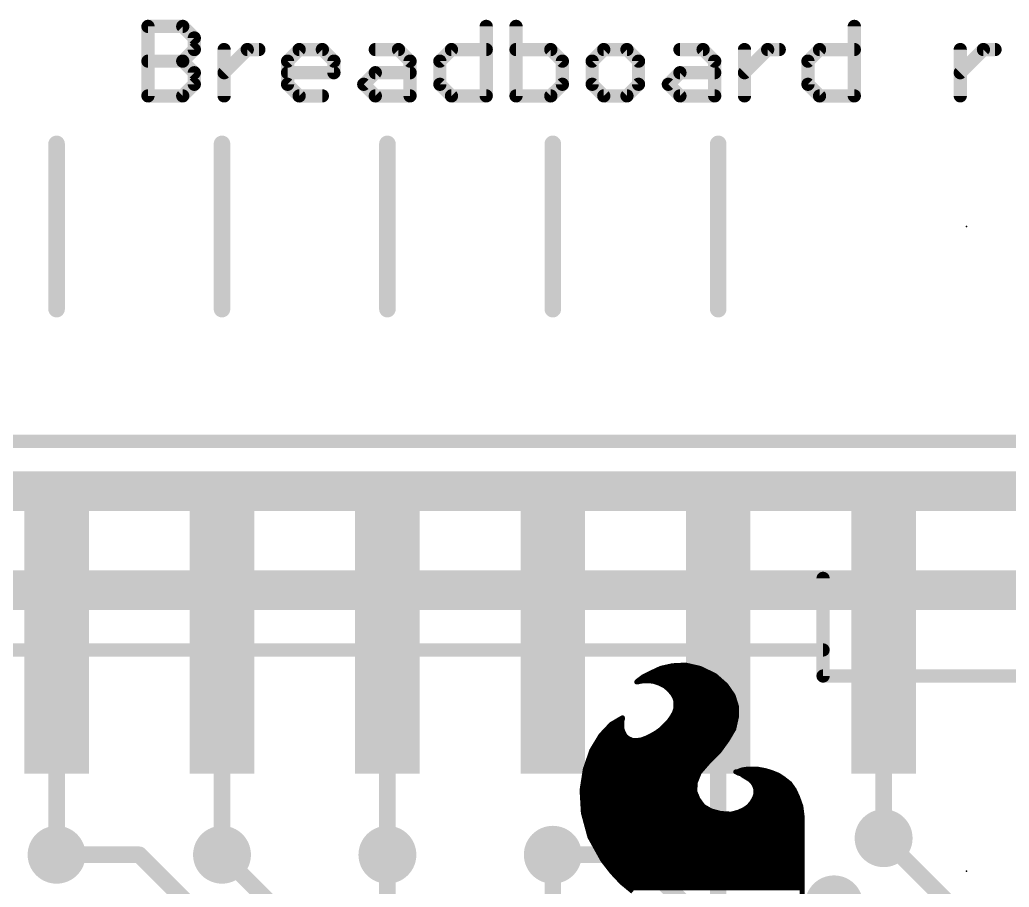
# Model space of a CAD drawing. Extents: x -1 to 106, y -18 to 72.
# Drawn here: x 26.1 to 41.3, y 58.68 to 72.01 of the extents above; entities that cross this region are included whole.
import ezdxf

# ---------------------------------------------------------------- set-up
doc = ezdxf.new("R2010")
doc.units = 0
for name, color, linetype in [('1', 12, 'CONTINUOUS'), ('16', 132, 'CONTINUOUS'), ('18', 110, 'CONTINUOUS'), ('20', 53, 'CONTINUOUS'), ('21', 41, 'CONTINUOUS'), ('22', 40, 'CONTINUOUS'), ('23', 53, 'CONTINUOUS'), ('51', 53, 'CONTINUOUS')]:
    doc.layers.add(name, color=color, linetype=linetype)

# ---------------------------------------------------------------- blocks, each defined once
blk = doc.blocks.new('RECT')
blk.add_solid([(-0.5, -0.5), (0.5, -0.5), (-0.5, 0.5), (0.5, 0.5)])
blk = doc.blocks.new('ROUNDV')
at = {"const_width": 0.5}
blk.add_lwpolyline([(0, -0.25, 1), (0, 0.25, 1), (0, -0.25)], format="xyb", dxfattribs=at)

msp = doc.modelspace()

# ---------------------------------------------------------------- linework, layer by layer
at = {"layer": '1'}
for points, const_width in [([(0, 65.532), (82.55, 65.532)], 0.2032), ([(26.67, 62.4967), (26.67, 59.182)], 0.254), ([(29.21, 62.4967), (29.21, 59.182)], 0.254), ([(31.75, 62.4967), (31.75, 59.182)], 0.254), ([(36.83, 62.4967), (36.83, 59.182)], 0.254), ([(39.37, 62.4967), (39.37, 59.436)], 0.254), ([(34.29, 55.3593), (34.29, 59.182)], 0.254)]:
    msp.add_lwpolyline(points, dxfattribs=dict(at, const_width=const_width))
at = {"layer": '1', "const_width": 0.127}
for points in [[(26.7335, 62.4967, 1), (26.6065, 62.4967)], [(29.2735, 62.4967, 1), (29.1465, 62.4967)], [(31.8135, 62.4967, 1), (31.6865, 62.4967)], [(36.8935, 62.4967, 1), (36.7665, 62.4967)], [(39.4335, 62.4967, 1), (39.3065, 62.4967)], [(39.3065, 59.436, 1), (39.4335, 59.436)], [(34.3535, 59.182, 1), (34.2265, 59.182)], [(26.6065, 59.182, 1), (26.7335, 59.182)], [(29.1465, 59.182, 1), (29.2735, 59.182)], [(31.6865, 59.182, 1), (31.8135, 59.182)], [(36.7665, 59.182, 1), (36.8935, 59.182)]]:
    msp.add_lwpolyline(points, format="xyb", dxfattribs=at)
at = {"layer": '16'}
for points, const_width in [([(82.55, 65.532), (0, 65.532)], 0.2032), ([(66.294, 64.77), (6.096, 64.77)], 0.6096), ([(44.45, 63.246), (9.017, 63.246)], 0.6096), ([(39.37, 59.436), (40.894, 57.912)], 0.254), ([(26.67, 59.182), (27.94, 59.182)], 0.254), ([(27.94, 59.182), (30.734, 56.388)], 0.254), ([(29.21, 59.182), (31.242, 57.15)], 0.254), ([(31.75, 59.182), (31.75, 52.07)], 0.254), ([(34.29, 59.182), (35.56, 59.182)], 0.254), ([(35.56, 59.182), (36.322, 58.42)], 0.254), ([(36.83, 59.182), (36.83, 51.054)], 0.254)]:
    msp.add_lwpolyline(points, dxfattribs=dict(at, const_width=const_width))
at = {"layer": '16', "const_width": 0.127}
for points in [[(39.4149, 59.4809, 1), (39.3251, 59.3911)], [(26.67, 59.2455, 1), (26.67, 59.1185)], [(27.9849, 59.2269, 1), (27.8951, 59.1371)], [(27.94, 59.1185, 1), (27.94, 59.2455)], [(29.2549, 59.2269, 1), (29.1651, 59.1371)], [(31.8135, 59.182, 1), (31.6865, 59.182)], [(34.29, 59.2455, 1), (34.29, 59.1185)], [(35.6049, 59.2269, 1), (35.5151, 59.1371)], [(35.56, 59.1185, 1), (35.56, 59.2455)], [(36.8935, 59.182, 1), (36.7665, 59.182)]]:
    msp.add_lwpolyline(points, format="xyb", dxfattribs=at)
at = {"layer": '20', "const_width": 0.2032}
msp.add_lwpolyline([(81.1132, 65.532), (1.4368, 65.532)], dxfattribs=at)
at = {"layer": '21', "const_width": 0.2032}
for points in [[(11.49, 63.428), (69.79, 63.428)], [(38.44, 61.928), (38.44, 63.428)], [(42.84, 61.928), (38.44, 61.928)]]:
    msp.add_lwpolyline(points, dxfattribs=at)
at = {"layer": '21', "const_width": 0.1016}
for points in [[(38.4908, 63.428, 1), (38.3892, 63.428)], [(38.44, 61.9788, 1), (38.44, 61.8772)], [(38.3892, 61.928, 1), (38.4908, 61.928)]]:
    msp.add_lwpolyline(points, format="xyb", dxfattribs=at)
at = {"layer": '22', "const_width": 0.0762}
for points in [[(35.679, 61.916), (35.799, 61.976)], [(35.799, 61.976), (35.949, 62.046)], [(35.9079, 62.0268), (36.5891, 62.0268)], [(35.949, 62.046), (36.129, 62.086)], [(36.129, 62.086), (36.329, 62.096)], [(36.329, 62.096), (36.549, 62.046)], [(36.549, 62.046), (36.779, 61.936)], [(35.579, 61.836), (35.599, 61.856)], [(35.589, 61.836), (35.579, 61.836)], [(35.629, 61.846), (35.589, 61.836)], [(35.599, 61.856), (35.679, 61.916)], [(35.6235, 61.8744), (36.8488, 61.8744)], [(35.689, 61.856), (35.629, 61.846)], [(35.759, 61.856), (35.689, 61.856)], [(35.7482, 61.9506), (36.7485, 61.9506)], [(35.839, 61.846), (35.759, 61.856)], [(35.929, 61.816), (35.839, 61.846)], [(36.009, 61.776), (35.929, 61.816)], [(36.779, 61.936), (36.949, 61.786)], [(35.9646, 61.7982), (36.9352, 61.7982)], [(36.079, 61.716), (36.009, 61.776)], [(36.072, 61.722), (36.993, 61.722)], [(36.129, 61.656), (36.079, 61.716)], [(36.159, 61.606), (36.129, 61.656)], [(36.949, 61.786), (37.059, 61.626)], [(36.1351, 61.6458), (37.0454, 61.6458)], [(36.179, 61.546), (36.159, 61.606)], [(36.1711, 61.5696), (37.0766, 61.5696)], [(36.179, 61.426), (36.179, 61.546)], [(37.059, 61.626), (37.109, 61.466)], [(36.119, 61.296), (36.159, 61.366)], [(36.159, 61.366), (36.179, 61.426)], [(36.1761, 61.4172), (37.109, 61.4172)], [(36.179, 61.4934), (37.1004, 61.4934)], [(37.109, 61.466), (37.109, 61.296)], [(35.189, 61.186), (35.359, 61.286)], [(35.323, 61.2648), (35.3586, 61.2648)], [(35.359, 61.266), (35.349, 61.236)], [(35.349, 61.236), (35.349, 61.126)], [(35.359, 61.286), (35.359, 61.266)], [(36.009, 61.166), (36.069, 61.226)], [(36.069, 61.226), (36.119, 61.296)], [(36.0967, 61.2648), (37.1021, 61.2648)], [(36.1447, 61.341), (37.109, 61.341)], [(37.109, 61.296), (37.069, 61.116)], [(35.029, 61.016), (35.189, 61.186)], [(35.1197, 61.1124), (35.3535, 61.1124)], [(35.1934, 61.1886), (35.349, 61.1886)], [(35.349, 61.126), (35.369, 61.066)], [(35.369, 61.066), (35.399, 61.006)], [(35.809, 61.016), (35.879, 61.056)], [(35.879, 61.056), (35.949, 61.106)], [(35.949, 61.106), (36.009, 61.166)], [(35.9554, 61.1124), (37.0669, 61.1124)], [(36.0316, 61.1886), (37.0851, 61.1886)], [(37.069, 61.116), (36.969, 60.946)], [(34.889, 60.786), (35.029, 61.016)], [(34.9949, 60.96), (35.463, 60.96)], [(35.048, 61.0362), (35.3839, 61.0362)], [(35.399, 61.006), (35.449, 60.966)], [(35.449, 60.966), (35.519, 60.936)], [(35.519, 60.936), (35.579, 60.936)], [(35.579, 60.936), (35.649, 60.946)], [(35.649, 60.946), (35.729, 60.976)], [(35.6863, 60.96), (36.9772, 60.96)], [(35.729, 60.976), (35.809, 61.016)], [(35.8443, 61.0362), (37.0221, 61.0362)], [(36.969, 60.946), (36.839, 60.766)], [(34.789, 60.496), (34.889, 60.786)], [(34.9021, 60.8076), (36.869, 60.8076)], [(34.9485, 60.8838), (36.9241, 60.8838)], [(36.839, 60.766), (36.669, 60.596)], [(34.8439, 60.6552), (36.7282, 60.6552)], [(34.8702, 60.7314), (36.8044, 60.7314)], [(36.669, 60.596), (36.539, 60.446)], [(34.739, 60.176), (34.789, 60.496)], [(34.7913, 60.5028), (36.5882, 60.5028)], [(34.8176, 60.579), (36.6543, 60.579)], [(36.539, 60.446), (36.479, 60.296)], [(37.109, 60.456), (37.099, 60.456)], [(37.099, 60.456), (37.119, 60.456)], [(37.139, 60.436), (37.109, 60.456)], [(37.119, 60.456), (37.149, 60.466)], [(37.179, 60.426), (37.139, 60.436)], [(37.149, 60.466), (37.199, 60.486)], [(37.199, 60.486), (37.269, 60.496)], [(37.269, 60.496), (37.439, 60.496)], [(37.439, 60.496), (37.549, 60.476)], [(37.549, 60.476), (37.649, 60.446)], [(37.649, 60.446), (37.749, 60.406)], [(34.7662, 60.3504), (36.5008, 60.3504)], [(34.7782, 60.4266), (36.5312, 60.4266)], [(36.479, 60.296), (36.469, 60.156)], [(37.1766, 60.4266), (37.6975, 60.4266)], [(37.219, 60.396), (37.179, 60.426)], [(37.269, 60.366), (37.219, 60.396)], [(37.319, 60.336), (37.269, 60.366)], [(37.295, 60.3504), (37.8324, 60.3504)], [(37.359, 60.296), (37.319, 60.336)], [(37.389, 60.246), (37.359, 60.296)], [(37.749, 60.406), (37.839, 60.346)], [(37.839, 60.346), (37.929, 60.276)], [(34.759, 59.826), (34.739, 60.176)], [(34.7424, 60.198), (36.472, 60.198)], [(34.7543, 60.2742), (36.4774, 60.2742)], [(36.469, 60.156), (36.519, 60.036)], [(37.3721, 60.2742), (37.9303, 60.2742)], [(37.409, 60.186), (37.389, 60.246)], [(37.405, 60.198), (37.9836, 60.198)], [(37.409, 60.116), (37.409, 60.186)], [(37.929, 60.276), (37.999, 60.176)], [(37.999, 60.176), (38.049, 60.066)], [(34.7421, 60.1218), (36.4833, 60.1218)], [(34.7465, 60.0456), (36.515, 60.0456)], [(36.519, 60.036), (36.599, 59.926)], [(37.299, 59.926), (37.349, 59.986)], [(37.349, 59.986), (37.389, 60.056)], [(37.3831, 60.0456), (38.0563, 60.0456)], [(37.389, 60.056), (37.409, 60.116)], [(37.409, 60.1218), (38.0236, 60.1218)], [(38.049, 60.066), (38.099, 59.926)], [(34.7508, 59.9694), (36.5674, 59.9694)], [(34.7552, 59.8932), (36.6552, 59.8932)], [(34.859, 59.456), (34.759, 59.826)], [(36.599, 59.926), (36.719, 59.856)], [(36.719, 59.856), (36.869, 59.816)], [(37.029, 59.806), (37.139, 59.836)], [(37.139, 59.836), (37.229, 59.876)], [(37.229, 59.876), (37.299, 59.926)], [(37.2531, 59.8932), (38.1031, 59.8932)], [(37.3352, 59.9694), (38.0835, 59.9694)], [(38.099, 59.926), (38.119, 59.766)], [(34.7614, 59.817), (36.8653, 59.817)], [(34.782, 59.7408), (38.119, 59.7408)], [(36.869, 59.816), (37.029, 59.806)], [(37.0693, 59.817), (38.1126, 59.817)], [(38.119, 59.766), (38.119, 57.006)], [(34.8026, 59.6646), (38.119, 59.6646)], [(34.8232, 59.5884), (38.119, 59.5884)], [(34.8438, 59.5122), (38.119, 59.5122)], [(35.059, 59.096), (34.859, 59.456)], [(34.8701, 59.436), (38.119, 59.436)], [(34.9124, 59.3598), (38.119, 59.3598)], [(34.9548, 59.2836), (38.119, 59.2836)], [(34.9971, 59.2074), (38.119, 59.2074)], [(35.0394, 59.1312), (38.119, 59.1312)], [(35.199, 58.916), (35.059, 59.096)], [(35.0909, 59.055), (38.119, 59.055)], [(35.1502, 58.9788), (38.119, 58.9788)], [(35.349, 58.756), (35.199, 58.916)], [(35.2116, 58.9026), (38.119, 58.9026)], [(35.283, 58.8264), (38.119, 58.8264)], [(35.519, 58.616), (35.349, 58.756)], [(35.356, 58.7502), (38.119, 58.7502)], [(35.4486, 58.674), (38.119, 58.674)]]:
    msp.add_lwpolyline(points, dxfattribs=at)
at = {"layer": '22', "const_width": 0.0381}
for points in [[(35.7909, 61.9933, 1), (35.8071, 61.9587)], [(35.8075, 61.959, 1), (35.7905, 61.993)], [(35.9079, 62.0459, 1), (35.9079, 62.0078)], [(35.9449, 62.0646, 1), (35.9531, 62.0274)], [(35.9571, 62.0287, 1), (35.9409, 62.0633)], [(36.128, 62.105, 1), (36.13, 62.067)], [(36.1331, 62.0674, 1), (36.1249, 62.1046)], [(36.3332, 62.1146, 1), (36.3248, 62.0774)], [(36.33, 62.077, 1), (36.328, 62.115)], [(36.5572, 62.0632, 1), (36.5408, 62.0288)], [(36.5448, 62.0274, 1), (36.5532, 62.0646)], [(36.5891, 62.0078, 1), (36.5891, 62.0459)], [(35.579, 61.8551, 1), (35.579, 61.817)], [(35.5655, 61.8495, 1), (35.5925, 61.8225)], [(35.5844, 61.8545, 1), (35.5936, 61.8175)], [(35.5876, 61.8712, 1), (35.6104, 61.8408)], [(35.6125, 61.8425, 1), (35.5855, 61.8695)], [(35.589, 61.817, 1), (35.589, 61.8551)], [(35.6235, 61.8935, 1), (35.6235, 61.8554)], [(35.6259, 61.8648, 1), (35.6321, 61.8272)], [(35.6336, 61.8275, 1), (35.6244, 61.8645)], [(35.6705, 61.933, 1), (35.6875, 61.899)], [(35.6904, 61.9008, 1), (35.6676, 61.9312)], [(35.689, 61.8751, 1), (35.689, 61.837)], [(35.6921, 61.8372, 1), (35.6859, 61.8748)], [(35.7482, 61.9697, 1), (35.7482, 61.9316)], [(35.7614, 61.8749, 1), (35.7566, 61.8371)], [(35.759, 61.837, 1), (35.759, 61.8751)], [(35.845, 61.8641, 1), (35.833, 61.8279)], [(35.8366, 61.8271, 1), (35.8414, 61.8649)], [(35.9375, 61.833, 1), (35.9205, 61.799)], [(35.923, 61.7979, 1), (35.935, 61.8341)], [(36.7485, 61.9316, 1), (36.7485, 61.9697)], [(36.7916, 61.9503, 1), (36.7664, 61.9217)], [(36.7708, 61.9188, 1), (36.7872, 61.9532)], [(36.8488, 61.8554, 1), (36.8488, 61.8935)], [(35.9646, 61.8173, 1), (35.9646, 61.7792)], [(36.0214, 61.7905, 1), (35.9966, 61.7615)], [(36.0005, 61.759, 1), (36.0175, 61.793)], [(36.072, 61.7411, 1), (36.072, 61.703)], [(36.0936, 61.7282, 1), (36.0644, 61.7038)], [(36.0666, 61.7015, 1), (36.0914, 61.7305)], [(36.1453, 61.6658, 1), (36.1127, 61.6462)], [(36.1144, 61.6438, 1), (36.1436, 61.6682)], [(36.9647, 61.7968, 1), (36.9333, 61.7752)], [(36.9352, 61.7792, 1), (36.9352, 61.8173)], [(36.9364, 61.7717, 1), (36.9616, 61.8003)], [(36.993, 61.703, 1), (36.993, 61.7411)], [(36.1351, 61.6649, 1), (36.1351, 61.6268)], [(36.1771, 61.612, 1), (36.1409, 61.6)], [(36.1427, 61.5962, 1), (36.1753, 61.6158)], [(36.1711, 61.5887, 1), (36.1711, 61.5506)], [(36.1981, 61.546, 1), (36.16, 61.546)], [(36.1609, 61.54, 1), (36.1971, 61.552)], [(37.0772, 61.6317, 1), (37.0408, 61.6203)], [(37.0433, 61.6152, 1), (37.0747, 61.6368)], [(37.0454, 61.6268, 1), (37.0454, 61.6649)], [(37.0766, 61.5506, 1), (37.0766, 61.5887)], [(36.1409, 61.372, 1), (36.1771, 61.36)], [(36.1755, 61.3565, 1), (36.1425, 61.3755)], [(36.1761, 61.4363, 1), (36.1761, 61.3982)], [(36.179, 61.5125, 1), (36.179, 61.4744)], [(36.16, 61.426, 1), (36.1981, 61.426)], [(36.1971, 61.42, 1), (36.1609, 61.432)], [(37.1281, 61.466, 1), (37.09, 61.466)], [(37.0908, 61.4603, 1), (37.1272, 61.4717)], [(37.1004, 61.4744, 1), (37.1004, 61.5125)], [(37.109, 61.3982, 1), (37.109, 61.4363)], [(35.323, 61.2839, 1), (35.323, 61.2458)], [(35.3681, 61.236, 1), (35.33, 61.236)], [(35.3309, 61.242, 1), (35.3671, 61.23)], [(35.3781, 61.286, 1), (35.34, 61.286)], [(35.34, 61.266, 1), (35.3781, 61.266)], [(35.3771, 61.26, 1), (35.3409, 61.272)], [(35.3687, 61.2696, 1), (35.3493, 61.3024)], [(35.3586, 61.2458, 1), (35.3586, 61.2839)], [(36.0535, 61.2371, 1), (36.0845, 61.2149)], [(36.0825, 61.2125, 1), (36.0555, 61.2395)], [(36.0967, 61.2839, 1), (36.0967, 61.2458)], [(36.1025, 61.3055, 1), (36.1355, 61.2865)], [(36.1345, 61.2849, 1), (36.1035, 61.3071)], [(36.1447, 61.3601, 1), (36.1447, 61.322)], [(37.09, 61.296, 1), (37.1281, 61.296)], [(37.1276, 61.2919, 1), (37.0904, 61.3001)], [(37.1021, 61.2458, 1), (37.1021, 61.2839)], [(37.109, 61.322, 1), (37.109, 61.3601)], [(35.1197, 61.1315, 1), (35.1197, 61.0934)], [(35.1793, 61.2024, 1), (35.1987, 61.1696)], [(35.1934, 61.2077, 1), (35.1934, 61.1696)], [(35.2029, 61.1729, 1), (35.1751, 61.1991)], [(35.3671, 61.132, 1), (35.3309, 61.12)], [(35.33, 61.126, 1), (35.3681, 61.126)], [(35.349, 61.1696, 1), (35.349, 61.2077)], [(35.386, 61.0745, 1), (35.352, 61.0575)], [(35.3509, 61.06, 1), (35.3871, 61.072)], [(35.3535, 61.0934, 1), (35.3535, 61.1315)], [(35.8679, 61.0715, 1), (35.8901, 61.0405)], [(35.8885, 61.0395, 1), (35.8695, 61.0725)], [(35.9355, 61.1195, 1), (35.9625, 61.0925)], [(35.9554, 61.1315, 1), (35.9554, 61.0934)], [(35.9601, 61.0905, 1), (35.9379, 61.1215)], [(35.9955, 61.1795, 1), (36.0225, 61.1525)], [(36.0225, 61.1525, 1), (35.9955, 61.1795)], [(36.0316, 61.2077, 1), (36.0316, 61.1696)], [(37.0504, 61.1201, 1), (37.0876, 61.1119)], [(37.0854, 61.1063, 1), (37.0526, 61.1257)], [(37.0669, 61.0934, 1), (37.0669, 61.1315)], [(37.0851, 61.1696, 1), (37.0851, 61.2077)], [(34.9949, 60.9791, 1), (34.9949, 60.941)], [(35.0151, 61.0291, 1), (35.0429, 61.0029)], [(35.0453, 61.0061, 1), (35.0127, 61.0259)], [(35.048, 61.0553, 1), (35.048, 61.0172)], [(35.4109, 61.0209, 1), (35.3871, 60.9911)], [(35.382, 60.9975, 1), (35.416, 61.0145)], [(35.3839, 61.0172, 1), (35.3839, 61.0553)], [(35.4565, 60.9835, 1), (35.4415, 60.9485)], [(35.4371, 60.9511, 1), (35.4609, 60.9809)], [(35.463, 60.941, 1), (35.463, 60.9791)], [(35.519, 60.955, 1), (35.519, 60.9169)], [(35.5115, 60.9185, 1), (35.5265, 60.9535)], [(35.5763, 60.9549, 1), (35.5817, 60.9171)], [(35.579, 60.9169, 1), (35.579, 60.955)], [(35.6423, 60.9638, 1), (35.6557, 60.9282)], [(35.6517, 60.9271, 1), (35.6463, 60.9649)], [(35.6863, 60.9791, 1), (35.6863, 60.941)], [(35.7205, 60.993, 1), (35.7375, 60.959)], [(35.7357, 60.9582, 1), (35.7223, 60.9938)], [(35.7995, 61.0325, 1), (35.8185, 60.9995)], [(35.8175, 60.999, 1), (35.8005, 61.033)], [(35.8443, 61.0553, 1), (35.8443, 61.0172)], [(36.9526, 60.9557, 1), (36.9854, 60.9363)], [(36.9844, 60.9348, 1), (36.9536, 60.9572)], [(36.9772, 60.941, 1), (36.9772, 60.9791)], [(37.0221, 61.0172, 1), (37.0221, 61.0553)], [(34.8727, 60.7959, 1), (34.9053, 60.7761)], [(34.907, 60.7798, 1), (34.871, 60.7922)], [(34.9021, 60.8267, 1), (34.9021, 60.7886)], [(34.9485, 60.9029, 1), (34.9485, 60.8648)], [(36.8236, 60.7772, 1), (36.8544, 60.7548)], [(36.8525, 60.7525, 1), (36.8255, 60.7795)], [(36.869, 60.7886, 1), (36.869, 60.8267)], [(36.9241, 60.8648, 1), (36.9241, 60.9029)], [(34.8439, 60.6743, 1), (34.8439, 60.6362)], [(34.8702, 60.7505, 1), (34.8702, 60.7124)], [(36.6555, 60.6095, 1), (36.6825, 60.5825)], [(36.6834, 60.5835, 1), (36.6546, 60.6085)], [(36.7282, 60.6362, 1), (36.7282, 60.6743)], [(36.8044, 60.7124, 1), (36.8044, 60.7505)], [(34.771, 60.5022, 1), (34.807, 60.4898)], [(34.8078, 60.4931, 1), (34.7702, 60.4989)], [(34.7913, 60.5219, 1), (34.7913, 60.4838)], [(34.8176, 60.5981, 1), (34.8176, 60.56)], [(36.5246, 60.4585, 1), (36.5534, 60.4335)], [(36.5567, 60.4389, 1), (36.5213, 60.4531)], [(36.5882, 60.4838, 1), (36.5882, 60.5219)], [(36.6543, 60.56, 1), (36.6543, 60.5981)], [(37.099, 60.4751, 1), (37.099, 60.437)], [(37.099, 60.4751, 1), (37.099, 60.437)], [(37.1196, 60.4719, 1), (37.0984, 60.4401)], [(37.113, 60.4741, 1), (37.125, 60.4379)], [(37.109, 60.437, 1), (37.109, 60.4751)], [(37.119, 60.437, 1), (37.119, 60.4751)], [(37.1436, 60.4545, 1), (37.1344, 60.4175)], [(37.1284, 60.4201, 1), (37.1496, 60.4519)], [(37.1419, 60.4837, 1), (37.1561, 60.4483)], [(37.155, 60.4479, 1), (37.143, 60.4841)], [(37.1963, 60.5049, 1), (37.2017, 60.4671)], [(37.2061, 60.4683, 1), (37.1919, 60.5037)], [(37.269, 60.5151, 1), (37.269, 60.477)], [(37.2717, 60.4771, 1), (37.2663, 60.5149)], [(37.4424, 60.5147, 1), (37.4356, 60.4773)], [(37.439, 60.477, 1), (37.439, 60.5151)], [(37.5545, 60.4942, 1), (37.5435, 60.4578)], [(37.5456, 60.4573, 1), (37.5524, 60.4947)], [(37.6561, 60.4637, 1), (37.6419, 60.4283)], [(37.6435, 60.4278, 1), (37.6545, 60.4642)], [(34.7662, 60.3695, 1), (34.7662, 60.3314)], [(34.7782, 60.4457, 1), (34.7782, 60.4076)], [(36.4613, 60.3031, 1), (36.4967, 60.2889)], [(36.498, 60.2946, 1), (36.46, 60.2974)], [(36.5008, 60.3314, 1), (36.5008, 60.3695)], [(36.5312, 60.4076, 1), (36.5312, 60.4457)], [(37.1766, 60.4457, 1), (37.1766, 60.4076)], [(37.1904, 60.4412, 1), (37.1676, 60.4108)], [(37.1744, 60.4075, 1), (37.1836, 60.4445)], [(37.2288, 60.4123, 1), (37.2092, 60.3797)], [(37.2076, 60.3808, 1), (37.2304, 60.4112)], [(37.2788, 60.3823, 1), (37.2592, 60.3497)], [(37.2592, 60.3497, 1), (37.2788, 60.3823)], [(37.295, 60.3695, 1), (37.295, 60.3314)], [(37.3325, 60.3495, 1), (37.3055, 60.3225)], [(37.3092, 60.3197, 1), (37.3288, 60.3523)], [(37.3753, 60.3058, 1), (37.3427, 60.2862)], [(37.3455, 60.2825, 1), (37.3725, 60.3095)], [(37.6975, 60.4076, 1), (37.6975, 60.4457)], [(37.7596, 60.4219, 1), (37.7384, 60.3901)], [(37.7419, 60.3883, 1), (37.7561, 60.4237)], [(37.8507, 60.361, 1), (37.8273, 60.331)], [(37.8284, 60.3301, 1), (37.8496, 60.3619)], [(37.8324, 60.3314, 1), (37.8324, 60.3695)], [(34.758, 60.1771, 1), (34.72, 60.1749)], [(34.7202, 60.1789, 1), (34.7578, 60.1731)], [(34.7424, 60.2171, 1), (34.7424, 60.179)], [(34.7543, 60.2933, 1), (34.7543, 60.2552)], [(36.4866, 60.1633, 1), (36.4514, 60.1487)], [(36.45, 60.1574, 1), (36.488, 60.1546)], [(36.472, 60.179, 1), (36.472, 60.2171)], [(36.4774, 60.2552, 1), (36.4774, 60.2933)], [(37.3721, 60.2933, 1), (37.3721, 60.2552)], [(37.4071, 60.252, 1), (37.3709, 60.24)], [(37.3727, 60.2362, 1), (37.4053, 60.2558)], [(37.405, 60.2171, 1), (37.405, 60.179)], [(37.428, 60.186, 1), (37.3899, 60.186)], [(37.3909, 60.18, 1), (37.4271, 60.192)], [(37.9446, 60.2869, 1), (37.9134, 60.2651)], [(37.9173, 60.261, 1), (37.9407, 60.291)], [(37.9303, 60.2552, 1), (37.9303, 60.2933)], [(38.0163, 60.1839, 1), (37.9817, 60.1681)], [(37.9834, 60.1651, 1), (38.0146, 60.1869)], [(37.9836, 60.179, 1), (37.9836, 60.2171)], [(34.7421, 60.1409, 1), (34.7421, 60.1028)], [(34.7465, 60.0647, 1), (34.7465, 60.0266)], [(36.4833, 60.1028, 1), (36.4833, 60.1409)], [(36.5344, 60.0472, 1), (36.5036, 60.0248)], [(36.5014, 60.0287, 1), (36.5366, 60.0433)], [(36.515, 60.0266, 1), (36.515, 60.0647)], [(37.3325, 59.9955, 1), (37.3655, 59.9765)], [(37.3636, 59.9738, 1), (37.3344, 59.9982)], [(37.3831, 60.0647, 1), (37.3831, 60.0266)], [(37.3709, 60.062, 1), (37.4071, 60.05)], [(37.4055, 60.0465, 1), (37.3725, 60.0655)], [(37.3899, 60.116, 1), (37.428, 60.116)], [(37.409, 60.1409, 1), (37.409, 60.1028)], [(37.4271, 60.11, 1), (37.3909, 60.122)], [(38.0236, 60.1028, 1), (38.0236, 60.1409)], [(38.0669, 60.0724, 1), (38.0311, 60.0596)], [(38.0317, 60.0581, 1), (38.0663, 60.0739)], [(38.0563, 60.0266, 1), (38.0563, 60.0647)], [(34.7508, 59.9885, 1), (34.7508, 59.9504)], [(34.7552, 59.9123, 1), (34.7552, 59.8742)], [(34.7774, 59.831, 1), (34.7406, 59.821)], [(36.5674, 59.9504, 1), (36.5674, 59.9885)], [(36.6086, 59.9425, 1), (36.5894, 59.9095)], [(36.5836, 59.9148, 1), (36.6144, 59.9372)], [(36.6552, 59.8742, 1), (36.6552, 59.9123)], [(36.7239, 59.8744, 1), (36.7141, 59.8376)], [(36.7094, 59.8395, 1), (36.7286, 59.8725)], [(37.1313, 59.8534, 1), (37.1467, 59.8186)], [(37.144, 59.8176, 1), (37.134, 59.8544)], [(37.2179, 59.8915, 1), (37.2401, 59.8605)], [(37.2367, 59.8586, 1), (37.2213, 59.8934)], [(37.2531, 59.9123, 1), (37.2531, 59.8742)], [(37.2844, 59.9382, 1), (37.3136, 59.9138)], [(37.3101, 59.9105, 1), (37.2879, 59.9415)], [(37.3352, 59.9885, 1), (37.3352, 59.9504)], [(38.1179, 59.9284, 1), (38.0801, 59.9236)], [(38.0811, 59.9196, 1), (38.1169, 59.9324)], [(38.0835, 59.9504, 1), (38.0835, 59.9885)], [(38.1031, 59.8742, 1), (38.1031, 59.9123)], [(34.74, 59.8249, 1), (34.778, 59.8271)], [(34.7614, 59.8361, 1), (34.7614, 59.798)], [(34.782, 59.7599, 1), (34.782, 59.7218)], [(36.8702, 59.835, 1), (36.8678, 59.797)], [(36.8641, 59.7976, 1), (36.8739, 59.8344)], [(36.8653, 59.798, 1), (36.8653, 59.8361)], [(37.024, 59.8244, 1), (37.034, 59.7876)], [(37.0278, 59.787, 1), (37.0302, 59.825)], [(37.0693, 59.8361, 1), (37.0693, 59.798)], [(38.138, 59.766, 1), (38.0999, 59.766)], [(38.1001, 59.7636, 1), (38.1379, 59.7684)], [(38.1126, 59.798, 1), (38.1126, 59.8361)], [(38.119, 59.7218, 1), (38.119, 59.7599)], [(34.8026, 59.6837, 1), (34.8026, 59.6456)], [(34.8232, 59.6075, 1), (34.8232, 59.5694)], [(38.119, 59.6456, 1), (38.119, 59.6837)], [(38.119, 59.5694, 1), (38.119, 59.6075)], [(34.8438, 59.5313, 1), (34.8438, 59.4931)], [(34.8757, 59.4653, 1), (34.8423, 59.4467)], [(34.8406, 59.451, 1), (34.8774, 59.461)], [(34.8701, 59.455, 1), (34.8701, 59.4169)], [(38.119, 59.4931, 1), (38.119, 59.5313)], [(38.119, 59.4169, 1), (38.119, 59.455)], [(34.9124, 59.3788, 1), (34.9124, 59.3407)], [(34.9548, 59.3026, 1), (34.9548, 59.2645)], [(38.119, 59.3407, 1), (38.119, 59.3788)], [(38.119, 59.2645, 1), (38.119, 59.3026)], [(34.9971, 59.2264, 1), (34.9971, 59.1883)], [(35.0394, 59.1502, 1), (35.0394, 59.1121)], [(35.074, 59.1077, 1), (35.044, 59.0843)], [(35.0423, 59.0867, 1), (35.0757, 59.1053)], [(38.119, 59.1883, 1), (38.119, 59.2264)], [(38.119, 59.1121, 1), (38.119, 59.1502)], [(35.0909, 59.074, 1), (35.0909, 59.0359)], [(35.1502, 58.9978, 1), (35.1502, 58.9597)], [(35.2129, 58.929, 1), (35.1851, 58.903)], [(38.119, 59.0359, 1), (38.119, 59.074)], [(38.119, 58.9597, 1), (38.119, 58.9978)], [(35.184, 58.9043, 1), (35.214, 58.9277)], [(35.2116, 58.9216, 1), (35.2116, 58.8835)], [(35.283, 58.8454, 1), (35.283, 58.8073)], [(38.119, 58.8835, 1), (38.119, 58.9216)], [(38.119, 58.8073, 1), (38.119, 58.8454)], [(35.3611, 58.7707, 1), (35.3369, 58.7413)], [(35.3351, 58.743, 1), (35.3629, 58.769)], [(35.356, 58.7692, 1), (35.356, 58.7311)], [(35.4486, 58.693, 1), (35.4486, 58.6549)], [(38.119, 58.7311, 1), (38.119, 58.7692)], [(38.119, 58.6549, 1), (38.119, 58.693)]]:
    msp.add_lwpolyline(points, format="xyb", dxfattribs=at)
at = {"layer": '23'}
for p in [(40.64, 68.834), (40.64, 58.928)]:
    msp.add_point(p, dxfattribs=at)
at = {"layer": '51'}
for points, const_width in [([(28.0731, 70.8406), (28.0731, 71.9083)], 0.2032), ([(28.0731, 71.9083), (28.607, 71.9083)], 0.2032), ([(28.607, 71.9083), (28.7849, 71.7304)], 0.2032), ([(33.2676, 71.9083), (33.2676, 70.8406)], 0.2032), ([(33.7252, 71.9083), (33.7252, 70.8406)], 0.2032), ([(38.9197, 71.9083), (38.9197, 70.8406)], 0.2032), ([(28.7849, 71.7304), (28.7849, 71.5524)], 0.2032), ([(28.7849, 71.5524), (28.607, 71.3745)], 0.2032), ([(29.2425, 70.8406), (29.2425, 71.5524)], 0.2032), ([(29.2425, 71.1965), (29.5984, 71.5524)], 0.2032), ([(29.5984, 71.5524), (29.7764, 71.5524)], 0.2032), ([(30.217, 71.3745), (30.395, 71.5524)], 0.2032), ([(30.395, 71.5524), (30.7509, 71.5524)], 0.2032), ([(30.7509, 71.5524), (30.9288, 71.3745)], 0.2032), ([(31.5643, 71.5524), (31.9203, 71.5524)], 0.2032), ([(31.9203, 71.5524), (32.0982, 71.3745)], 0.2032), ([(32.5558, 71.3745), (32.7337, 71.5524)], 0.2032), ([(32.7337, 71.5524), (33.2676, 71.5524)], 0.2032), ([(34.259, 71.5524), (33.7252, 71.5524)], 0.2032), ([(34.437, 71.3745), (34.259, 71.5524)], 0.2032), ([(35.0725, 71.5524), (34.8946, 71.3745)], 0.2032), ([(35.4284, 71.5524), (35.0725, 71.5524)], 0.2032), ([(35.6064, 71.3745), (35.4284, 71.5524)], 0.2032), ([(36.2419, 71.5524), (36.5978, 71.5524)], 0.2032), ([(36.5978, 71.5524), (36.7758, 71.3745)], 0.2032), ([(37.2334, 70.8406), (37.2334, 71.5524)], 0.2032), ([(37.2334, 71.1965), (37.5893, 71.5524)], 0.2032), ([(37.5893, 71.5524), (37.7672, 71.5524)], 0.2032), ([(38.2079, 71.3745), (38.3858, 71.5524)], 0.2032), ([(38.3858, 71.5524), (38.9197, 71.5524)], 0.2032), ([(40.5467, 70.8406), (40.5467, 71.5524)], 0.2032), ([(40.5467, 71.1965), (40.9026, 71.5524)], 0.2032), ([(40.9026, 71.5524), (41.0805, 71.5524)], 0.2032), ([(28.0731, 71.3745), (28.607, 71.3745)], 0.2032), ([(28.607, 71.3745), (28.7849, 71.1965)], 0.2032), ([(30.217, 71.0186), (30.217, 71.3745)], 0.2032), ([(30.9288, 71.3745), (30.9288, 71.1965)], 0.2032), ([(32.0982, 71.3745), (32.0982, 70.8406)], 0.2032), ([(32.5558, 71.0186), (32.5558, 71.3745)], 0.2032), ([(34.437, 71.0186), (34.437, 71.3745)], 0.2032), ([(34.8946, 71.3745), (34.8946, 71.0186)], 0.2032), ([(35.6064, 71.0186), (35.6064, 71.3745)], 0.2032), ([(36.7758, 71.3745), (36.7758, 70.8406)], 0.2032), ([(38.2079, 71.0186), (38.2079, 71.3745)], 0.2032), ([(28.7849, 71.1965), (28.7849, 71.0186)], 0.2032), ([(30.9288, 71.1965), (30.217, 71.1965)], 0.2032), ([(31.3864, 71.0186), (31.5643, 71.1965)], 0.2032), ([(31.5643, 71.1965), (32.0982, 71.1965)], 0.2032), ([(36.064, 71.0186), (36.2419, 71.1965)], 0.2032), ([(36.2419, 71.1965), (36.7758, 71.1965)], 0.2032), ([(28.7849, 71.0186), (28.607, 70.8406)], 0.2032), ([(30.395, 70.8406), (30.217, 71.0186)], 0.2032), ([(31.5643, 70.8406), (31.3864, 71.0186)], 0.2032), ([(32.7337, 70.8406), (32.5558, 71.0186)], 0.2032), ([(34.259, 70.8406), (34.437, 71.0186)], 0.2032), ([(34.8946, 71.0186), (35.0725, 70.8406)], 0.2032), ([(35.4284, 70.8406), (35.6064, 71.0186)], 0.2032), ([(36.2419, 70.8406), (36.064, 71.0186)], 0.2032), ([(38.3858, 70.8406), (38.2079, 71.0186)], 0.2032), ([(28.607, 70.8406), (28.0731, 70.8406)], 0.2032), ([(30.7509, 70.8406), (30.395, 70.8406)], 0.2032), ([(32.0982, 70.8406), (31.5643, 70.8406)], 0.2032), ([(33.2676, 70.8406), (32.7337, 70.8406)], 0.2032), ([(33.7252, 70.8406), (34.259, 70.8406)], 0.2032), ([(35.0725, 70.8406), (35.4284, 70.8406)], 0.2032), ([(36.7758, 70.8406), (36.2419, 70.8406)], 0.2032), ([(38.9197, 70.8406), (38.3858, 70.8406)], 0.2032), ([(26.67, 70.104), (26.67, 67.564)], 0.254), ([(29.21, 70.104), (29.21, 67.564)], 0.254), ([(31.75, 70.104), (31.75, 67.564)], 0.254), ([(34.29, 70.104), (34.29, 67.564)], 0.254), ([(36.83, 70.104), (36.83, 67.564)], 0.254), ([(12.59, 62.328), (38.44, 62.328)], 0.2032)]:
    msp.add_lwpolyline(points, dxfattribs=dict(at, const_width=const_width))
for points, const_width in [([(28.1239, 71.9083, 1), (28.0223, 71.9083)], 0.1016), ([(28.0731, 71.9591, 1), (28.0731, 71.8575)], 0.1016), ([(28.6429, 71.9442, 1), (28.571, 71.8724)], 0.1016), ([(28.607, 71.8575, 1), (28.607, 71.9591)], 0.1016), ([(33.3184, 71.9083, 1), (33.2168, 71.9083)], 0.1016), ([(33.776, 71.9083, 1), (33.6744, 71.9083)], 0.1016), ([(38.9705, 71.9083, 1), (38.8689, 71.9083)], 0.1016), ([(28.8357, 71.7304, 1), (28.7341, 71.7304)], 0.1016), ([(28.749, 71.6944, 1), (28.8208, 71.7663)], 0.1016), ([(28.7341, 71.5524, 1), (28.8357, 71.5524)], 0.1016), ([(28.8208, 71.5165, 1), (28.749, 71.5883)], 0.1016), ([(29.2933, 71.5524, 1), (29.1917, 71.5524)], 0.1016), ([(29.5984, 71.6032, 1), (29.5984, 71.5016)], 0.1016), ([(29.6343, 71.5165, 1), (29.5625, 71.5883)], 0.1016), ([(29.7764, 71.5016, 1), (29.7764, 71.6032)], 0.1016), ([(30.395, 71.6032, 1), (30.395, 71.5016)], 0.1016), ([(30.4309, 71.5165, 1), (30.359, 71.5883)], 0.1016), ([(30.7868, 71.5883, 1), (30.7149, 71.5165)], 0.1016), ([(30.7509, 71.5016, 1), (30.7509, 71.6032)], 0.1016), ([(31.5643, 71.6032, 1), (31.5643, 71.5016)], 0.1016), ([(31.9562, 71.5883, 1), (31.8843, 71.5165)], 0.1016), ([(31.9203, 71.5016, 1), (31.9203, 71.6032)], 0.1016), ([(32.7337, 71.6032, 1), (32.7337, 71.5016)], 0.1016), ([(32.7697, 71.5165, 1), (32.6978, 71.5883)], 0.1016), ([(33.2676, 71.5016, 1), (33.2676, 71.6032)], 0.1016), ([(33.7252, 71.6032, 1), (33.7252, 71.5016)], 0.1016), ([(34.295, 71.5883, 1), (34.2231, 71.5165)], 0.1016), ([(34.259, 71.5016, 1), (34.259, 71.6032)], 0.1016), ([(35.0725, 71.6032, 1), (35.0725, 71.5016)], 0.1016), ([(35.1085, 71.5165, 1), (35.0366, 71.5883)], 0.1016), ([(35.4644, 71.5883, 1), (35.3925, 71.5165)], 0.1016), ([(35.4284, 71.5016, 1), (35.4284, 71.6032)], 0.1016), ([(36.2419, 71.6032, 1), (36.2419, 71.5016)], 0.1016), ([(36.6338, 71.5883, 1), (36.5619, 71.5165)], 0.1016), ([(36.5978, 71.5016, 1), (36.5978, 71.6032)], 0.1016), ([(37.2842, 71.5524, 1), (37.1826, 71.5524)], 0.1016), ([(37.5893, 71.6032, 1), (37.5893, 71.5016)], 0.1016), ([(37.6252, 71.5165, 1), (37.5534, 71.5883)], 0.1016), ([(37.7672, 71.5016, 1), (37.7672, 71.6032)], 0.1016), ([(38.3858, 71.6032, 1), (38.3858, 71.5016)], 0.1016), ([(38.4217, 71.5165, 1), (38.3499, 71.5883)], 0.1016), ([(38.9197, 71.5016, 1), (38.9197, 71.6032)], 0.1016), ([(40.5975, 71.5524, 1), (40.4959, 71.5524)], 0.1016), ([(40.9026, 71.6032, 1), (40.9026, 71.5016)], 0.1016), ([(40.9385, 71.5165, 1), (40.8667, 71.5883)], 0.1016), ([(41.0805, 71.5016, 1), (41.0805, 71.6032)], 0.1016), ([(28.0731, 71.4253, 1), (28.0731, 71.3237)], 0.1016), ([(28.6429, 71.4104, 1), (28.571, 71.3385)], 0.1016), ([(28.571, 71.4104, 1), (28.6429, 71.3385)], 0.1016), ([(28.607, 71.3237, 1), (28.607, 71.4253)], 0.1016), ([(30.2678, 71.3745, 1), (30.1662, 71.3745)], 0.1016), ([(30.1811, 71.4104, 1), (30.2529, 71.3385)], 0.1016), ([(30.9796, 71.3745, 1), (30.878, 71.3745)], 0.1016), ([(30.8929, 71.3385, 1), (30.9647, 71.4104)], 0.1016), ([(32.149, 71.3745, 1), (32.0474, 71.3745)], 0.1016), ([(32.0623, 71.3385, 1), (32.1341, 71.4104)], 0.1016), ([(32.6066, 71.3745, 1), (32.505, 71.3745)], 0.1016), ([(32.5199, 71.4104, 1), (32.5917, 71.3385)], 0.1016), ([(34.4878, 71.3745, 1), (34.3862, 71.3745)], 0.1016), ([(34.4011, 71.3385, 1), (34.4729, 71.4104)], 0.1016), ([(34.9454, 71.3745, 1), (34.8438, 71.3745)], 0.1016), ([(34.8587, 71.4104, 1), (34.9305, 71.3385)], 0.1016), ([(35.6572, 71.3745, 1), (35.5556, 71.3745)], 0.1016), ([(35.5705, 71.3385, 1), (35.6423, 71.4104)], 0.1016), ([(36.8266, 71.3745, 1), (36.725, 71.3745)], 0.1016), ([(36.7399, 71.3385, 1), (36.8117, 71.4104)], 0.1016), ([(38.2587, 71.3745, 1), (38.1571, 71.3745)], 0.1016), ([(38.172, 71.4104, 1), (38.2438, 71.3385)], 0.1016), ([(28.8357, 71.1965, 1), (28.7341, 71.1965)], 0.1016), ([(28.749, 71.1606, 1), (28.8208, 71.2324)], 0.1016), ([(29.2066, 71.2324, 1), (29.2784, 71.1606)], 0.1016), ([(30.217, 71.2473, 1), (30.217, 71.1457)], 0.1016), ([(30.9288, 71.1457, 1), (30.9288, 71.2473)], 0.1016), ([(31.5643, 71.2473, 1), (31.5643, 71.1457)], 0.1016), ([(31.6003, 71.1606, 1), (31.5284, 71.2324)], 0.1016), ([(32.0982, 71.1457, 1), (32.0982, 71.2473)], 0.1016), ([(36.2419, 71.2473, 1), (36.2419, 71.1457)], 0.1016), ([(36.2779, 71.1606, 1), (36.206, 71.2324)], 0.1016), ([(36.7758, 71.1457, 1), (36.7758, 71.2473)], 0.1016), ([(37.1975, 71.2324, 1), (37.2693, 71.1606)], 0.1016), ([(40.5108, 71.2324, 1), (40.5826, 71.1606)], 0.1016), ([(28.8208, 70.9826, 1), (28.749, 71.0545)], 0.1016), ([(30.2529, 71.0545, 1), (30.1811, 70.9826)], 0.1016), ([(30.878, 71.1965, 1), (30.9796, 71.1965)], 0.1016), ([(31.4223, 71.0545, 1), (31.3505, 70.9826)], 0.1016), ([(32.5917, 71.0545, 1), (32.5199, 70.9826)], 0.1016), ([(34.4729, 70.9826, 1), (34.4011, 71.0545)], 0.1016), ([(34.9305, 71.0545, 1), (34.8587, 70.9826)], 0.1016), ([(35.6423, 70.9826, 1), (35.5705, 71.0545)], 0.1016), ([(36.0999, 71.0545, 1), (36.0281, 70.9826)], 0.1016), ([(38.2438, 71.0545, 1), (38.172, 70.9826)], 0.1016), ([(28.7341, 71.0186, 1), (28.8357, 71.0186)], 0.1016), ([(30.1662, 71.0186, 1), (30.2678, 71.0186)], 0.1016), ([(31.3505, 71.0545, 1), (31.4223, 70.9826)], 0.1016), ([(32.505, 71.0186, 1), (32.6066, 71.0186)], 0.1016), ([(34.3862, 71.0186, 1), (34.4878, 71.0186)], 0.1016), ([(34.8438, 71.0186, 1), (34.9454, 71.0186)], 0.1016), ([(35.5556, 71.0186, 1), (35.6572, 71.0186)], 0.1016), ([(36.0281, 71.0545, 1), (36.0999, 70.9826)], 0.1016), ([(38.1571, 71.0186, 1), (38.2587, 71.0186)], 0.1016), ([(28.0731, 70.8914, 1), (28.0731, 70.7898)], 0.1016), ([(28.0223, 70.8406, 1), (28.1239, 70.8406)], 0.1016), ([(28.571, 70.8765, 1), (28.6429, 70.8047)], 0.1016), ([(28.607, 70.7898, 1), (28.607, 70.8914)], 0.1016), ([(29.1917, 70.8406, 1), (29.2933, 70.8406)], 0.1016), ([(30.395, 70.8914, 1), (30.395, 70.7898)], 0.1016), ([(30.359, 70.8047, 1), (30.4309, 70.8765)], 0.1016), ([(30.7509, 70.7898, 1), (30.7509, 70.8914)], 0.1016), ([(31.5643, 70.8914, 1), (31.5643, 70.7898)], 0.1016), ([(31.5284, 70.8047, 1), (31.6003, 70.8765)], 0.1016), ([(32.0474, 70.8406, 1), (32.149, 70.8406)], 0.1016), ([(32.0982, 70.7898, 1), (32.0982, 70.8914)], 0.1016), ([(32.7337, 70.8914, 1), (32.7337, 70.7898)], 0.1016), ([(32.6978, 70.8047, 1), (32.7697, 70.8765)], 0.1016), ([(33.2168, 70.8406, 1), (33.3184, 70.8406)], 0.1016), ([(33.2676, 70.7898, 1), (33.2676, 70.8914)], 0.1016), ([(33.7252, 70.8914, 1), (33.7252, 70.7898)], 0.1016), ([(33.6744, 70.8406, 1), (33.776, 70.8406)], 0.1016), ([(34.2231, 70.8765, 1), (34.295, 70.8047)], 0.1016), ([(34.259, 70.7898, 1), (34.259, 70.8914)], 0.1016), ([(35.0725, 70.8914, 1), (35.0725, 70.7898)], 0.1016), ([(35.0366, 70.8047, 1), (35.1085, 70.8765)], 0.1016), ([(35.3925, 70.8765, 1), (35.4644, 70.8047)], 0.1016), ([(35.4284, 70.7898, 1), (35.4284, 70.8914)], 0.1016), ([(36.2419, 70.8914, 1), (36.2419, 70.7898)], 0.1016), ([(36.206, 70.8047, 1), (36.2779, 70.8765)], 0.1016), ([(36.725, 70.8406, 1), (36.8266, 70.8406)], 0.1016), ([(36.7758, 70.7898, 1), (36.7758, 70.8914)], 0.1016), ([(37.1826, 70.8406, 1), (37.2842, 70.8406)], 0.1016), ([(38.3858, 70.8914, 1), (38.3858, 70.7898)], 0.1016), ([(38.3499, 70.8047, 1), (38.4217, 70.8765)], 0.1016), ([(38.8689, 70.8406, 1), (38.9705, 70.8406)], 0.1016), ([(38.9197, 70.7898, 1), (38.9197, 70.8914)], 0.1016), ([(40.4959, 70.8406, 1), (40.5975, 70.8406)], 0.1016), ([(26.7335, 70.104, 1), (26.6065, 70.104)], 0.127), ([(29.2735, 70.104, 1), (29.1465, 70.104)], 0.127), ([(31.8135, 70.104, 1), (31.6865, 70.104)], 0.127), ([(34.3535, 70.104, 1), (34.2265, 70.104)], 0.127), ([(36.8935, 70.104, 1), (36.7665, 70.104)], 0.127), ([(26.6065, 67.564, 1), (26.7335, 67.564)], 0.127), ([(29.1465, 67.564, 1), (29.2735, 67.564)], 0.127), ([(31.6865, 67.564, 1), (31.8135, 67.564)], 0.127), ([(34.2265, 67.564, 1), (34.3535, 67.564)], 0.127), ([(36.7665, 67.564, 1), (36.8935, 67.564)], 0.127), ([(38.44, 62.2772, 1), (38.44, 62.3788)], 0.1016)]:
    msp.add_lwpolyline(points, format="xyb", dxfattribs=dict(at, const_width=const_width))

# ---------------------------------------------------------------- block references
at = {"layer": '1', "xscale": 4.1402, "yscale": 0.9906, "rotation": 270}
for p in [(26.67, 62.4967), (29.21, 62.4967), (31.75, 62.4967), (34.29, 62.4967), (36.83, 62.4967), (39.37, 62.4967)]:
    msp.add_blockref('RECT', p, dxfattribs=at)
at = {"layer": '18', "xscale": 0.889, "yscale": 0.889}
for p in [(39.37, 59.436), (39.37, 59.436), (26.67, 59.182), (26.67, 59.182), (29.21, 59.182), (29.21, 59.182), (31.75, 59.182), (31.75, 59.182), (34.29, 59.182), (34.29, 59.182), (36.83, 59.182), (36.83, 59.182), (38.608, 58.42), (38.608, 58.42)]:
    msp.add_blockref('ROUNDV', p, dxfattribs=at)

doc.saveas('drawing.dxf')
